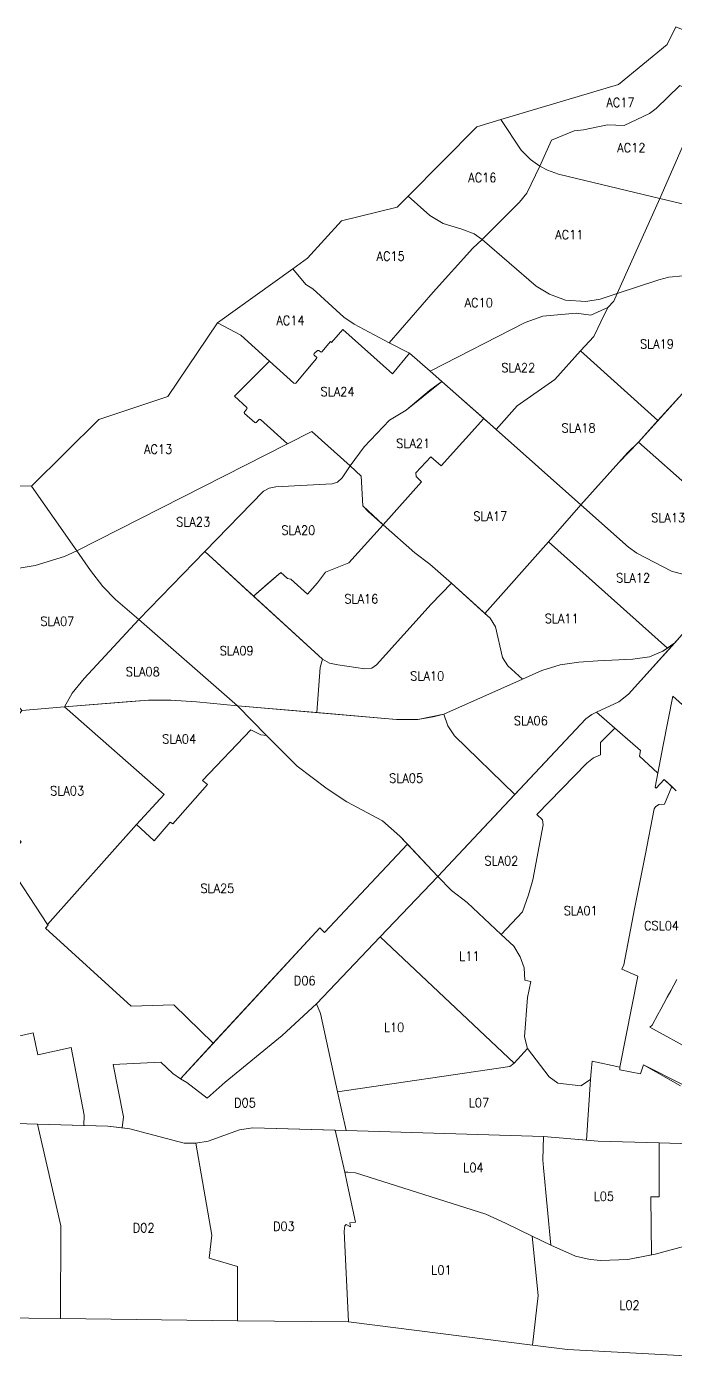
# Model space of a CAD drawing. Header units: metres. Extents: x 267238 to 306780, y 5029040 to 5062814.
# Drawn here: x 284049 to 291139, y 5031810 to 5046375 of the extents above; entities that cross this region are included whole.
import ezdxf
from ezdxf.enums import TextEntityAlignment as Align

# ---------------------------------------------------------------- set-up
doc = ezdxf.new("R2010")
doc.units = ezdxf.units.M
doc.header["$MEASUREMENT"] = 0
for name, color, linetype, lineweight in [('index Ahuntsic-Cartierville', 7, 'Continuous', 0), ('index Côte-des-Neiges Nootre-Dame-de-Grâce', 7, 'Continuous', 0), ('index Côte-Saint-Luc', 7, 'Continuous', 0), ('index Dorval', 7, 'Continuous', 0), ('index Lachine', 7, 'Continuous', 0), ('index Mont-Royal', 7, 'Continuous', 0), ('index nom', 7, 'Continuous', 0), ('index Pierrefonds-Roxboro', 7, 'Continuous', 0), ('index Saint-Laurent', 7, 'Continuous', 0)]:
    doc.layers.add(name, color=color, linetype=linetype, lineweight=lineweight)
doc.styles.add('Style-STANDARD', font='STANDARD.shx')

msp = doc.modelspace()

# ---------------------------------------------------------------- linework, layer by layer
at = {"layer": 'index Ahuntsic-Cartierville', "color": 30, "linetype": 'Continuous', "lineweight": 0, "elevation": 10, "flags": 128}
for points in [[(291051, 5046181), (291144, 5046375), (291671, 5046159), (291457, 5045613), (291187, 5045732), (290929, 5045481), (290858, 5045427), (290581, 5045295), (290396, 5045302), (290137, 5045246), (290033, 5045237), (289787, 5045135), (289659, 5044849), (289557, 5044924), (289454, 5045025), (289232, 5045358), (290518, 5045742), (291051, 5046181)], [(291457, 5045613), (290969, 5044496), (289862, 5044761), (289743, 5044805), (289659, 5044849), (289787, 5045135), (290033, 5045237), (290137, 5045246), (290396, 5045302), (290581, 5045295), (290858, 5045427), (290929, 5045481), (291187, 5045732), (291457, 5045613)], [(288970, 5045280), (289232, 5045358), (289454, 5045025), (289557, 5044924), (289659, 5044849), (289515, 5044553), (289435, 5044455), (289027, 5044047), (288939, 5044108), (288807, 5044161), (288600, 5044223), (288454, 5044311), (288217, 5044520), (288970, 5045280)], [(290505, 5043455), (290318, 5043393), (290160, 5043371), (289939, 5043385), (289764, 5043451), (289618, 5043536), (289027, 5044047), (289435, 5044455), (289515, 5044553), (289659, 5044849), (289743, 5044805), (289862, 5044761), (290969, 5044496), (290505, 5043455)], [(288099, 5044401), (288217, 5044520), (288454, 5044311), (288600, 5044223), (288807, 5044161), (288939, 5044108), (289027, 5044047), (288926, 5043951), (288492, 5043471), (288011, 5042918), (287629, 5043120), (287515, 5043197), (287178, 5043508), (287099, 5043554), (286957, 5043728), (287117, 5043843), (287489, 5044252), (288099, 5044401)], [(290505, 5043455), (290969, 5044496), (292212, 5044202), (291901, 5043444), (291536, 5043594), (291379, 5043637), (291225, 5043649), (291069, 5043635), (290958, 5043607), (290505, 5043455)], [(288492, 5043471), (288926, 5043951), (289027, 5044047), (289618, 5043536), (289764, 5043451), (289939, 5043385), (290160, 5043371), (290318, 5043393), (290505, 5043455), (290466, 5043374), (290400, 5043303), (290214, 5043221), (290054, 5043242), (289689, 5043207), (289498, 5043140), (288458, 5042608), (288234, 5042803), (288011, 5042918), (288492, 5043471)], [(287506, 5043064), (287380, 5042921), (287370, 5042931), (287276, 5042819), (287269, 5042815), (287262, 5042818), (287244, 5042832), (287238, 5042835), (287227, 5042832), (287190, 5042802), (287188, 5042793), (287192, 5042783), (287219, 5042758), (287220, 5042753), (287215, 5042746), (287178, 5042697), (286991, 5042477), (286983, 5042472), (286970, 5042475), (286703, 5042715), (286391, 5043001), (286134, 5043136), (286957, 5043728), (287099, 5043554), (287178, 5043508), (287515, 5043197), (287629, 5043120), (288011, 5042918), (288234, 5042803), (288046, 5042577), (287506, 5043064)], [(286319, 5042333), (286455, 5042210), (286458, 5042202), (286456, 5042194), (286433, 5042167), (286427, 5042155), (286429, 5042146), (286542, 5042044), (286549, 5042041), (286559, 5042045), (286589, 5042079), (286596, 5042081), (286604, 5042077), (286900, 5041814), (284598, 5040641), (284102, 5041350), (284839, 5042078), (285591, 5042331), (286134, 5043136), (286391, 5043001), (286703, 5042715), (286319, 5042333)]]:
    msp.add_lwpolyline(points, close=True, dxfattribs=at)
at = {"layer": 'index Ahuntsic-Cartierville', "color": 30, "linetype": 'Continuous', "lineweight": 0}
msp.add_3dface([(292591, 5045126, 10), (292212, 5044202, 10), (290969, 5044496, 10), (291457, 5045613, 10)], dxfattribs=at)
at = {"layer": 'index Côte-des-Neiges Nootre-Dame-de-Grâce', "color": 6, "linetype": 'Continuous', "lineweight": 0, "elevation": 10, "flags": 128}
msp.add_lwpolyline([(291148, 5038019), (291018, 5038143), (290930, 5038045), (290917, 5038058), (290947, 5038211), (291007, 5038518), (291111, 5039053), (291314, 5038871)], dxfattribs=at)
at = {"layer": 'index Côte-Saint-Luc', "color": 4, "linetype": 'Continuous', "lineweight": 0, "elevation": 10, "flags": 128}
for points in [[(291223, 5034801), (290791, 5035019), (290759, 5034923), (290533, 5034967), (290534, 5034995), (290728, 5035992), (290553, 5036067), (290575, 5036115), (290694, 5036726), (290808, 5037311), (290908, 5037820), (290921, 5037843), (290959, 5037868), (291020, 5037871), (291101, 5038064), (291101, 5038064), (291148, 5038019)], [(291339, 5035170), (290861, 5035432), (290887, 5035455), (290949, 5035571), (290982, 5035630), (291015, 5035692), (291051, 5035760), (291089, 5035828), (291123, 5035891), (291156, 5035952)], [(291156, 5035952), (291123, 5035891), (291089, 5035828), (291051, 5035760), (291015, 5035692), (290982, 5035630), (290949, 5035571), (290887, 5035455), (290861, 5035432), (291339, 5035170)]]:
    msp.add_lwpolyline(points, dxfattribs=at)
at = {"layer": 'index Dorval', "color": 1, "linetype": 'Continuous', "lineweight": 0, "elevation": 10, "flags": 128}
for points in [[(287215, 5035689), (286841, 5035342), (286217, 5034832), (286023, 5034657), (285798, 5034827), (285732, 5034869), (287253, 5036520), (287305, 5036467), (288213, 5037433), (288544, 5037081), (287914, 5036421), (287215, 5035689)], [(285798, 5034827), (285732, 5034869), (285648, 5034924), (285517, 5035048), (284996, 5035024), (285106, 5034451), (285093, 5034330), (285178, 5034319), (285771, 5034165), (285899, 5034162), (285899, 5034162), (286031, 5034187), (286375, 5034309), (286521, 5034332), (287540, 5034302), (287448, 5034726), (287261, 5035582), (287215, 5035689), (286841, 5035342), (286217, 5034832), (286023, 5034657), (285798, 5034827)], [(284167, 5034373), (284421, 5033259), (284419, 5032245), (283028, 5032261), (282987, 5033997), (282890, 5034368), (282873, 5034410), (284167, 5034373)], [(284167, 5034373), (284937, 5034350), (285178, 5034319), (285771, 5034165), (285899, 5034162), (286072, 5033157), (286044, 5032906), (286355, 5032816), (286355, 5032222), (284419, 5032245), (284421, 5033259), (284167, 5034373)], [(286031, 5034187), (286375, 5034309), (286521, 5034332), (287422, 5034306), (287525, 5033846), (287551, 5033722), (287557, 5033704), (287644, 5033301), (287582, 5033293), (287588, 5033249), (287541, 5033273), (287527, 5033260), (287521, 5033200), (287568, 5032209), (286355, 5032222), (286355, 5032816), (286044, 5032906), (286072, 5033157), (285899, 5034162), (286031, 5034187)]]:
    msp.add_lwpolyline(points, close=True, dxfattribs=at)
for points in [[(283814, 5037262), (284278, 5036555), (284285, 5036549), (284254, 5036514), (285190, 5035661), (285657, 5035676), (286088, 5035256), (285732, 5034869), (285648, 5034924), (285517, 5035048), (284996, 5035024), (285106, 5034451), (285093, 5034330), (284937, 5034350), (284675, 5034358), (284678, 5034470), (284534, 5035210), (284169, 5035131), (284119, 5035370), (283959, 5035335)], [(282873, 5034410), (284167, 5034373), (284675, 5034358), (284678, 5034470), (284678, 5034470), (284534, 5035210), (284169, 5035131), (284119, 5035370), (283959, 5035335)]]:
    msp.add_lwpolyline(points, dxfattribs=at)
at = {"layer": 'index Lachine', "color": 6, "linetype": 'Continuous', "lineweight": 0, "elevation": 10, "flags": 128}
for points in [[(287914, 5036421), (289377, 5035039), (289522, 5035200), (289492, 5035326), (289523, 5035757), (289560, 5035932), (289494, 5035945), (289486, 5036081), (289444, 5036202), (289374, 5036317), (289235, 5036447), (288864, 5036795), (288693, 5036927), (288544, 5037081), (287914, 5036421)], [(289377, 5035039), (289331, 5035001), (287448, 5034726), (287261, 5035582), (287215, 5035689), (287914, 5036421), (289377, 5035039)], [(289331, 5035001), (289377, 5035039), (289522, 5035200), (289760, 5034890), (289853, 5034821), (290106, 5034790), (290210, 5034861), (290167, 5034198), (289698, 5034236), (287540, 5034302), (287448, 5034726), (289331, 5035001)], [(287540, 5034302), (289698, 5034236), (289692, 5033983), (289698, 5033894), (289778, 5033047), (289573, 5033146), (289281, 5033290), (289066, 5033387), (287644, 5033840), (287561, 5033848), (287525, 5033846), (287422, 5034306), (287540, 5034302)], [(290961, 5034166), (290962, 5033577), (290871, 5033576), (290880, 5032942), (290621, 5032892), (290325, 5032882), (290209, 5032891), (290048, 5032929), (289778, 5033047), (289698, 5033894), (289692, 5033983), (289698, 5034236), (290296, 5034187), (290961, 5034166)], [(290961, 5034166), (291314, 5034158), (291472, 5034126), (291612, 5034065), (291895, 5033897), (292041, 5033830), (292443, 5033652), (292600, 5033610), (292940, 5033571), (293024, 5033525), (293026, 5033475), (292942, 5033454), (292868, 5033443), (292201, 5033268), (292014, 5033211), (292011, 5033243), (291551, 5033121), (290918, 5032950), (290880, 5032942), (290871, 5033576), (290962, 5033577), (290961, 5034166)], [(287561, 5033848), (287644, 5033840), (289066, 5033387), (289281, 5033290), (289573, 5033146), (289638, 5032496), (289578, 5031956), (287568, 5032209), (287521, 5033200), (287527, 5033260), (287541, 5033273), (287588, 5033249), (287582, 5033293), (287644, 5033301), (287557, 5033704), (287551, 5033722), (287525, 5033846), (287561, 5033848)]]:
    msp.add_lwpolyline(points, close=True, dxfattribs=at)
for points in [[(291314, 5034158), (290961, 5034166), (290296, 5034187), (290167, 5034198), (290210, 5034861), (290219, 5034951), (290229, 5035059), (290534, 5034995), (290533, 5034967), (290759, 5034923), (290791, 5035019), (291197, 5034790)], [(291799, 5031810), (289959, 5031908), (289578, 5031956), (289638, 5032496), (289573, 5033146), (289573, 5033148), (289573, 5033148), (289778, 5033047), (290048, 5032929), (290209, 5032891), (290325, 5032882), (290621, 5032892), (290918, 5032950), (291551, 5033121)]]:
    msp.add_lwpolyline(points, dxfattribs=at)
at = {"layer": 'index Mont-Royal', "color": 4, "linetype": 'Continuous', "lineweight": 0, "elevation": 10, "flags": 128}
msp.add_lwpolyline([(292105, 5038988), (292096, 5038978), (292171, 5038909), (291986, 5038699), (291977, 5038707), (291837, 5038553), (291662, 5038559), (291111, 5039053), (291007, 5038518), (290947, 5038211), (290749, 5038396), (290759, 5038460), (290279, 5038876), (290521, 5038991), (290627, 5039074), (291251, 5039766), (292105, 5038988)], close=True, dxfattribs=at)
at = {"layer": 'index Pierrefonds-Roxboro', "color": 6, "linetype": 'Continuous', "lineweight": 0, "elevation": 10, "flags": 128}
msp.add_lwpolyline([(282716, 5041357), (284102, 5041350), (284598, 5040641), (284463, 5040579), (284141, 5040482), (283465, 5040369)], dxfattribs=at)
at = {"layer": 'index Saint-Laurent', "color": 5, "linetype": 'Continuous', "lineweight": 0, "elevation": 10, "flags": 128}
for points in [[(291360, 5042661), (291217, 5042362), (290949, 5042066), (290104, 5042830), (290248, 5042987), (290323, 5043147), (290400, 5043303), (290466, 5043374), (290505, 5043455), (290958, 5043607), (291069, 5043635), (291225, 5043649), (291379, 5043637), (291536, 5043594), (291730, 5043514), (291360, 5042661)], [(289181, 5041971), (288458, 5042608), (289498, 5043140), (289689, 5043207), (290054, 5043242), (290214, 5043221), (290400, 5043303), (290323, 5043147), (290248, 5042987), (290104, 5042831), (289821, 5042516), (289411, 5042227), (289181, 5041971)], [(288458, 5042608), (288585, 5042496), (288196, 5042182), (288013, 5042072), (287737, 5041781), (287586, 5041572), (287166, 5041949), (286900, 5041814), (286604, 5042077), (286596, 5042081), (286589, 5042079), (286559, 5042045), (286549, 5042041), (286542, 5042044), (286429, 5042146), (286427, 5042155), (286433, 5042167), (286456, 5042194), (286458, 5042202), (286455, 5042210), (286455, 5042210), (286319, 5042333), (286703, 5042715), (286970, 5042475), (286983, 5042472), (286991, 5042477), (287215, 5042746), (287220, 5042753), (287219, 5042758), (287192, 5042783), (287188, 5042793), (287190, 5042802), (287227, 5042832), (287238, 5042835), (287244, 5042832), (287262, 5042818), (287269, 5042815), (287276, 5042819), (287370, 5042931), (287380, 5042921), (287506, 5043064), (288046, 5042577), (288234, 5042803), (288458, 5042608)], [(290107, 5041146), (289181, 5041971), (289411, 5042227), (289821, 5042516), (290104, 5042831), (290949, 5042066), (290737, 5041831), (290520, 5041609), (290107, 5041146)], [(287947, 5040925), (287784, 5041068), (287724, 5041136), (287706, 5041457), (287586, 5041572), (287737, 5041781), (288013, 5042072), (288196, 5042182), (288451, 5042397), (288585, 5042496), (289046, 5042090), (288580, 5041572), (288465, 5041669), (288303, 5041494), (288306, 5041454), (288365, 5041397), (287947, 5040925)], [(290737, 5041831), (291217, 5042362), (291316, 5042285), (291464, 5042225), (291809, 5042179), (292530, 5041890), (292082, 5040890), (291620, 5041100), (291337, 5041299), (290737, 5041831)], [(288691, 5040289), (288456, 5040498), (288291, 5040621), (287947, 5040925), (288365, 5041397), (288306, 5041454), (288303, 5041494), (288465, 5041669), (288580, 5041572), (289046, 5042090), (289181, 5041971), (290107, 5041146), (289752, 5040740), (289058, 5039957), (288691, 5040289)], [(287166, 5041949), (287586, 5041572), (287499, 5041441), (287446, 5041395), (287388, 5041376), (286771, 5041342), (286701, 5041327), (286639, 5041293), (285995, 5040636), (285274, 5039891), (285020, 5040111), (284881, 5040251), (284748, 5040427), (284598, 5040641), (286900, 5041814), (287166, 5041949)], [(291833, 5040440), (291361, 5040378), (291248, 5040380), (291099, 5040420), (290717, 5040616), (290627, 5040681), (290107, 5041146), (290520, 5041609), (290615, 5041714), (290737, 5041831), (291337, 5041299), (291518, 5041169), (291620, 5041100), (292082, 5040890), (291948, 5040591), (291833, 5040440)], [(287586, 5041572), (287706, 5041457), (287724, 5041136), (287947, 5040925), (287572, 5040511), (287314, 5040409), (287226, 5040291), (287118, 5040168), (286935, 5040331), (286898, 5040340), (286826, 5040405), (286529, 5040147), (285995, 5040636), (286639, 5041293), (286701, 5041327), (286771, 5041342), (287388, 5041376), (287446, 5041395), (287499, 5041441), (287586, 5041572)], [(289752, 5040740), (290107, 5041146), (290627, 5040681), (290717, 5040616), (291099, 5040420), (291248, 5040380), (291361, 5040378), (291833, 5040440), (291697, 5040262), (291240, 5039755), (291135, 5039637), (291052, 5039579), (289752, 5040740)], [(286529, 5040147), (286680, 5040280), (286826, 5040405), (286898, 5040340), (286935, 5040331), (287118, 5040168), (287226, 5040291), (287314, 5040409), (287572, 5040511), (287947, 5040925), (288291, 5040621), (288456, 5040498), (288691, 5040289), (288469, 5040060), (287874, 5039395), (287820, 5039359), (287746, 5039351), (287449, 5039395), (287358, 5039415), (287283, 5039456), (286529, 5040147)], [(289058, 5039957), (289752, 5040740), (291052, 5039579), (291002, 5039544), (290856, 5039483), (290673, 5039457), (290293, 5039439), (290085, 5039426), (289880, 5039397), (289680, 5039332), (289468, 5039238), (289308, 5039385), (289249, 5039475), (289173, 5039810), (289114, 5039906), (289058, 5039957)], [(284463, 5040579), (284598, 5040641), (284748, 5040427), (284881, 5040251), (285020, 5040111), (285274, 5039891), (284678, 5039246), (284547, 5039086), (284461, 5038936), (283995, 5038895), (283806, 5039128), (283921, 5039280), (283721, 5039568), (283422, 5039840), (283552, 5039969), (283398, 5040104), (283640, 5040212), (283465, 5040369), (284141, 5040482), (284463, 5040579)], [(285274, 5039891), (285995, 5040636), (287283, 5039456), (287258, 5039366), (287221, 5038873), (286353, 5038948), (285274, 5039891)], [(287283, 5039456), (287358, 5039415), (287449, 5039395), (287746, 5039351), (287820, 5039359), (287874, 5039395), (288469, 5040060), (288691, 5040289), (289114, 5039906), (289173, 5039810), (289249, 5039475), (289308, 5039385), (289468, 5039238), (288607, 5038857), (288326, 5038798), (288093, 5038798), (287221, 5038873), (287258, 5039366), (287283, 5039456)], [(284461, 5038936), (284547, 5039086), (284678, 5039246), (285274, 5039891), (286353, 5038948), (285904, 5038991), (285623, 5039008), (285381, 5039009), (284461, 5038936)], [(288607, 5038857), (289468, 5039238), (289680, 5039332), (289880, 5039397), (290085, 5039426), (290293, 5039439), (290673, 5039457), (290856, 5039483), (291002, 5039544), (291135, 5039637), (290627, 5039074), (290521, 5038991), (290279, 5038876), (290227, 5038853), (290162, 5038804), (289386, 5037978), (288726, 5038620), (288652, 5038728), (288607, 5038857)], [(284461, 5038936), (285552, 5037978), (285249, 5037648), (284278, 5036555), (283814, 5037262), (283987, 5037460), (283519, 5037899), (283398, 5038056), (283843, 5038347), (283892, 5038455), (283966, 5038551), (283957, 5038840), (283995, 5038895), (284461, 5038936)], [(285249, 5037648), (285552, 5037978), (284461, 5038936), (285135, 5038991), (285381, 5039009), (285623, 5039008), (285904, 5038991), (286353, 5038948), (286671, 5038621), (286607, 5038631), (286498, 5038686), (285969, 5038129), (286025, 5038086), (285646, 5037656), (285619, 5037674), (285442, 5037469), (285249, 5037648)], [(288607, 5038857), (288652, 5038728), (288726, 5038620), (289386, 5037978), (288544, 5037081), (288128, 5037523), (287939, 5037688), (287550, 5037898), (287332, 5038040), (287006, 5038288), (286671, 5038621), (286353, 5038948), (288093, 5038798), (288326, 5038798), (288493, 5038826), (288607, 5038857)], [(289626, 5037758), (289687, 5037700), (289696, 5037646), (289582, 5037043), (289533, 5036879), (289469, 5036693), (289235, 5036447), (288864, 5036795), (288693, 5036927), (288544, 5037081), (290162, 5038804), (290227, 5038853), (290279, 5038876), (290478, 5038704), (290322, 5038547), (290322, 5038410), (290244, 5038378), (290171, 5038321), (289626, 5037758)], [(284285, 5036549), (284278, 5036555), (285249, 5037648), (285442, 5037469), (285619, 5037674), (285646, 5037656), (286025, 5038086), (285969, 5038129), (286498, 5038686), (286607, 5038631), (286671, 5038621), (287006, 5038288), (287332, 5038040), (287550, 5037898), (287939, 5037688), (288128, 5037523), (288213, 5037433), (287305, 5036467), (287253, 5036520), (286088, 5035256), (285657, 5035676), (285190, 5035661), (284254, 5036514), (284285, 5036549)], [(289560, 5035932), (289494, 5035945), (289486, 5036081), (289444, 5036202), (289374, 5036317), (289235, 5036447), (289469, 5036693), (289533, 5036879), (289582, 5037043), (289696, 5037646), (289687, 5037700), (289626, 5037758), (290171, 5038321), (290244, 5038378), (290322, 5038410), (290322, 5038547), (290478, 5038704), (290759, 5038460), (290749, 5038396), (290947, 5038211), (290917, 5038058), (290930, 5038045), (291018, 5038143), (291101, 5038064), (291020, 5037871), (290959, 5037868), (290921, 5037843), (290908, 5037820), (290808, 5037311), (290694, 5036726), (290575, 5036115), (290553, 5036067), (290728, 5035992), (290534, 5034995), (290229, 5035059), (290219, 5034951), (290210, 5034861), (290106, 5034790), (289853, 5034821), (289760, 5034890), (289522, 5035200), (289492, 5035326), (289523, 5035757), (289560, 5035932)]]:
    msp.add_lwpolyline(points, close=True, dxfattribs=at)

# ---------------------------------------------------------------- texts
at = {"layer": 'index nom', "color": 30, "linetype": 'Continuous', "lineweight": 0, "style": 'Style-STANDARD'}
for s, p in [('AC17', (290540, 5045546, 10)), ('AC12', (290658, 5045051, 10)), ('AC16', (289029, 5044725, 10)), ('AC11', (289980, 5044100, 10)), ('AC15', (288027, 5043865, 10)), ('AC10', (288990, 5043357, 10)), ('AC14', (286932, 5043162, 10)), ('AC13', (285486, 5041754, 10))]:
    msp.add_text(s, height=100, dxfattribs=at).set_placement(p, align=Align.MIDDLE_CENTER)
at = {"layer": 'index nom', "color": 5, "linetype": 'Continuous', "lineweight": 0, "style": 'Style-STANDARD'}
for s, p in [('SLA19', (290938, 5042905, 10)), ('SLA22', (289422, 5042645, 10)), ('SLA24', (287447, 5042384, 10)), ('SLA18', (290081, 5041986, 10)), ('SLA21', (288274, 5041817, 10)), ('SLA23', (285869, 5040959, 10)), ('SLA17', (289116, 5041021, 10)), ('SLA13', (291061, 5041005, 10)), ('SLA20', (287018, 5040868, 10)), ('SLA12', (290678, 5040347, 10)), ('SLA16', (287707, 5040117, 10)), ('SLA07', (284384, 5039872, 10)), ('SLA11', (289897, 5039902, 10)), ('SLA09', (286344, 5039550, 10)), ('SLA08', (285318, 5039320, 10)), ('SLA10', (288427, 5039274, 10)), ('SLA06', (289560, 5038784, 10)), ('SLA04', (285716, 5038585, 10)), ('SLA05', (288197, 5038156, 10)), ('SLA03', (284491, 5038018, 10)), ('SLA02', (289238, 5037252, 10)), ('SLA25', (286133, 5036950, 10)), ('SLA01', (290104, 5036707, -59))]:
    msp.add_text(s, height=100, dxfattribs=at).set_placement(p, align=Align.MIDDLE_CENTER)
at = {"layer": 'index nom', "color": 4, "linetype": 'Continuous', "lineweight": 0, "style": 'Style-STANDARD'}
msp.add_text('CSL04', height=100, dxfattribs=at).set_placement((290988, 5036543, 10), align=Align.MIDDLE_CENTER)
at = {"layer": 'index nom', "color": 6, "linetype": 'Continuous', "lineweight": 0, "style": 'Style-STANDARD'}
for s, p in [('L11', (288888, 5036209, 10)), ('L10', (288065, 5035430, 10)), ('L07', (288993, 5034607, 10)), ('L04', (288932, 5033897, 10)), ('L05', (290358, 5033582, 10)), ('L01', (288582, 5032777, 10)), ('L02', (290638, 5032392, 10))]:
    msp.add_text(s, height=100, dxfattribs=at).set_placement(p, align=Align.MIDDLE_CENTER)
at = {"layer": 'index nom', "color": 1, "linetype": 'Continuous', "lineweight": 0, "style": 'Style-STANDARD'}
for s, p in [('D06', (287088, 5035942, 10)), ('D05', (286435, 5034605, 10)), ('D02', (285327, 5033238, 10)), ('D03', (286860, 5033254, 10))]:
    msp.add_text(s, height=100, dxfattribs=at).set_placement(p, align=Align.MIDDLE_CENTER)

doc.saveas('drawing.dxf')
